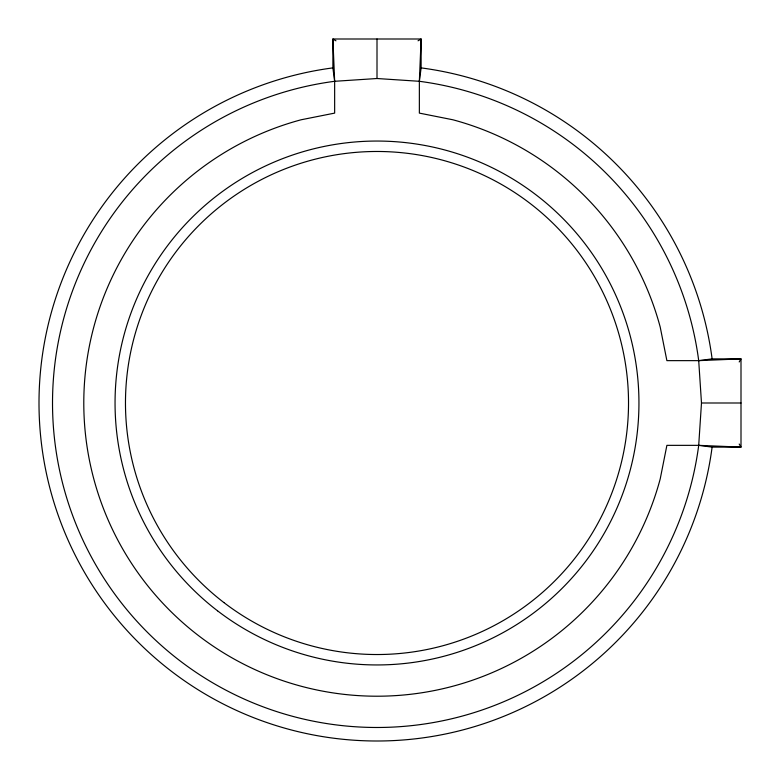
<?xml version="1.0" encoding="UTF-8"?>
<svg xmlns="http://www.w3.org/2000/svg" width="780" height="780" viewBox="0 0 780 780"><rect width="100%" height="100%" fill="white"/><g stroke="black" fill="none" stroke-linecap="round" stroke-linejoin="round"><path stroke-width="1.17" d="M335.956 40.813L332.885 39L334.649 81.295A324.48 324.48 0 0 0 52.825 417.154A324.48 324.48 0 0 0 362.846 727.175A324.48 324.48 0 0 0 698.704 445.351L701.483 402.997L698.704 360.643A324.48 324.48 0 0 0 419.357 81.295L421.122 39L332.885 39L332.885 67.889L334.649 81.295L334.649 113.11L301.109 119.779A293.212 293.212 0 0 0 169.669 610.331A293.212 293.212 0 0 0 660.221 478.891L666.89 445.351L698.704 445.351L741 447.115L741 358.878L712.111 358.878L698.704 360.643L666.89 360.643L660.221 327.113A293.212 293.212 0 0 0 452.887 119.779L419.357 113.11L419.357 81.295L421.122 67.889L421.122 39L418.041 40.813M739.187 361.959L741 358.878L698.704 360.643M334.649 81.295L377.003 78.517L419.357 81.295M701.483 402.997L741 402.997M698.704 445.351L712.111 447.115L741 447.115L739.187 444.044M377.003 39L377.003 78.517M712.111 447.115A338.003 338.003 0 0 1 362.261 740.678A338.003 338.003 0 0 1 39.322 417.739A338.003 338.003 0 0 1 332.885 67.889M421.122 67.889A338.003 338.003 0 0 1 712.111 358.878M223.88 602.55A251.521 251.521 0 0 0 626.369 435.835A251.521 251.521 0 0 0 280.741 170.625A251.521 251.521 0 0 0 223.88 602.55M217.542 610.818A261.944 261.944 0 0 0 636.704 437.19A261.944 261.944 0 0 0 276.754 160.992A261.944 261.944 0 0 0 217.542 610.818"/></g></svg>
